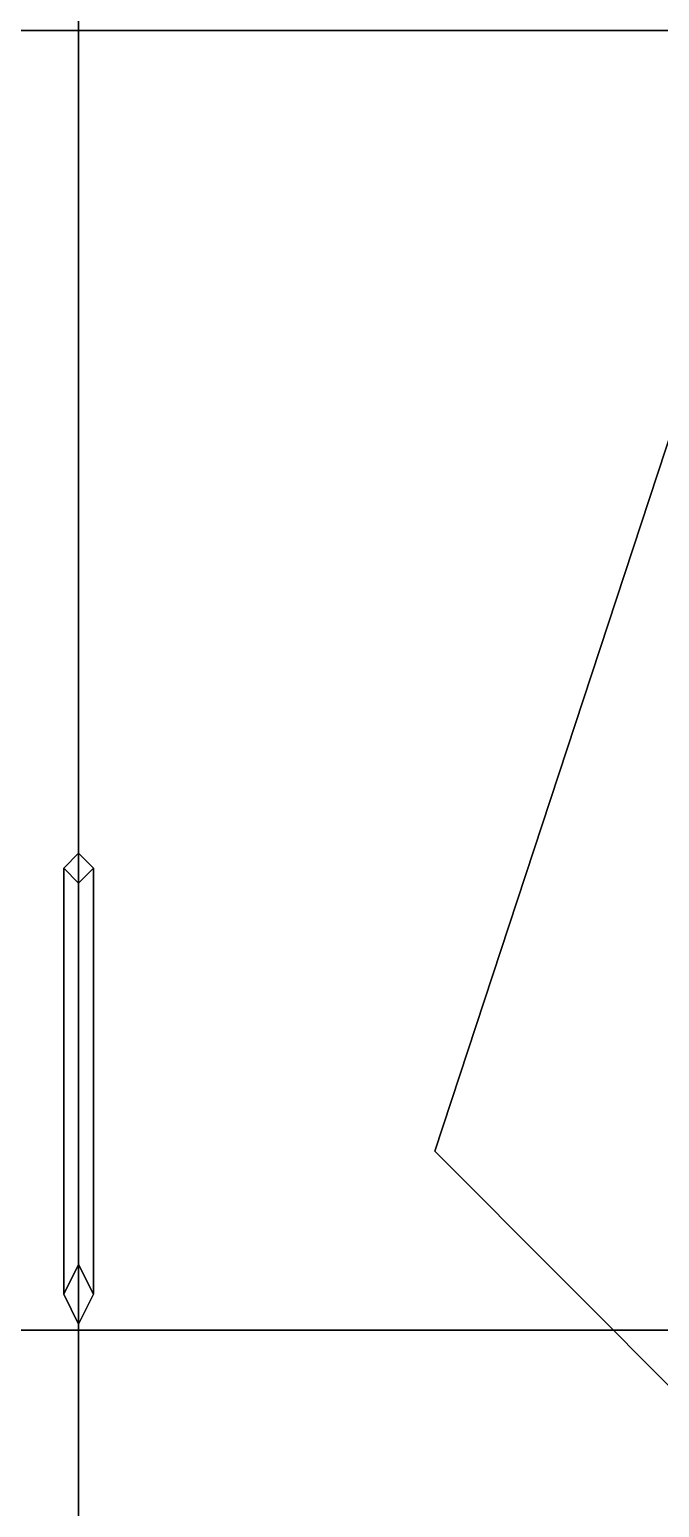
# Model space of a CAD drawing. Header units: millimetres. Extents: x -30 to 5.9, y -44.5 to 49.
# Drawn here: x -0.165 to 1.951, y -14.485 to -9.527 of the extents above; entities that cross this region are included whole.
import ezdxf

# ---------------------------------------------------------------- set-up
doc = ezdxf.new("R2010")
doc.units = ezdxf.units.MM

msp = doc.modelspace()

# ---------------------------------------------------------------- linework, layer by layer
for points in [[(5.57, -9.53, 4.45), (5.57, -0.7, 4.45), (-5.57, -0.7, 4.45), (-5.57, -9.53, 4.45)], [(-2.5, -9.53, -3.32), (-2.5, -0.7, -3.32), (0, -0.7, -3.42), (0, -9.53, -3.42)], [(2.5, -0.7, -3.32), (2.5, -9.53, -3.32), (0, -9.53, -3.42), (0, -0.7, -3.42)], [(5.61, -13.89, 2.53), (5.6475, -9.53, 2.5329), (-5.6475, -9.53, 2.5329), (-5.61, -13.89, 2.53)], [(2.78, -24.64, 4.74), (2.78, -9.53, 4.45), (-2.78, -9.53, 4.45), (-2.78, -24.64, 4.74)], [(-2.5, -13.89, -3.28), (-2.5, -9.53, -3.32), (0, -9.53, -3.42), (0, -13.89, -3.42)], [(2.5, -9.53, -3.32), (2.5, -13.89, -3.28), (0, -13.89, -3.42), (0, -9.53, -3.42)], [(2.25, -10.09, 4.46), (1.1962, -13.29, 4.53), (2.06, -14.1538, 4.54), (3.24, -9.75, 4.46)], [(3.24, -9.75, 4.46), (2.06, -14.1538, 4.54), (1.1962, -13.29, 4.53), (2.25, -10.09, 4.46)], [(0, -12.29, 4.51), (-0.05, -12.34, 4.51), (-0.05, -12.34, 11.68), (0, -12.29, 11.68)], [(0.05, -12.34, 11.68), (0, -12.29, 11.68), (-0.05, -12.34, 11.68), (0, -12.39, 11.68)], [(0.05, -12.34, 4.51), (0, -12.29, 4.51), (0, -12.29, 11.68), (0.05, -12.34, 11.68)], [(-0.05, -12.34, 4.51), (0, -12.39, 4.51), (0, -12.39, 11.68), (-0.05, -12.34, 11.68)], [(0, -12.39, 6.6137), (-0.05, -12.34, 6.32), (-0.05, -13.77, 10.3), (0, -13.67, 10.3)], [(-0.05, -12.34, 6.32), (0, -12.39, 6.313), (0, -13.87, 10.3), (-0.05, -13.77, 10.3)], [(0, -12.39, 4.51), (0.05, -12.34, 4.51), (0.05, -12.34, 11.68), (0, -12.39, 11.68)], [(0.05, -12.34, 6.32), (0, -12.39, 6.6137), (0, -13.67, 10.3), (0.05, -13.77, 10.3)], [(0, -12.39, 6.313), (0.05, -12.34, 6.32), (0.05, -13.77, 10.3), (0, -13.87, 10.3)], [(2.06, -14.1538, 4.54), (1.1962, -13.29, 4.53), (1.1962, -13.29, 6.2), (2.06, -14.1538, 6.2)], [(2.06, -14.1538, 6.2), (1.1962, -13.29, 6.2), (1.1962, -13.29, 4.53), (2.06, -14.1538, 4.54)], [(0.05, -13.77, 10.3), (0, -13.67, 10.3), (-0.05, -13.77, 10.3), (0, -13.87, 10.3)], [(5.61, -18.26, 2.53), (5.61, -13.89, 2.53), (-5.61, -13.89, 2.53), (-5.61, -18.26, 2.53)], [(-2.68, -18.26, -3.03), (-2.5, -13.89, -3.28), (0, -13.89, -3.42), (0, -18.26, -3.53)], [(2.5, -13.89, -3.28), (2.68, -18.26, -3.03), (0, -18.26, -3.53), (0, -13.89, -3.42)]]:
    msp.add_3dface(points)

doc.saveas('drawing.dxf')
